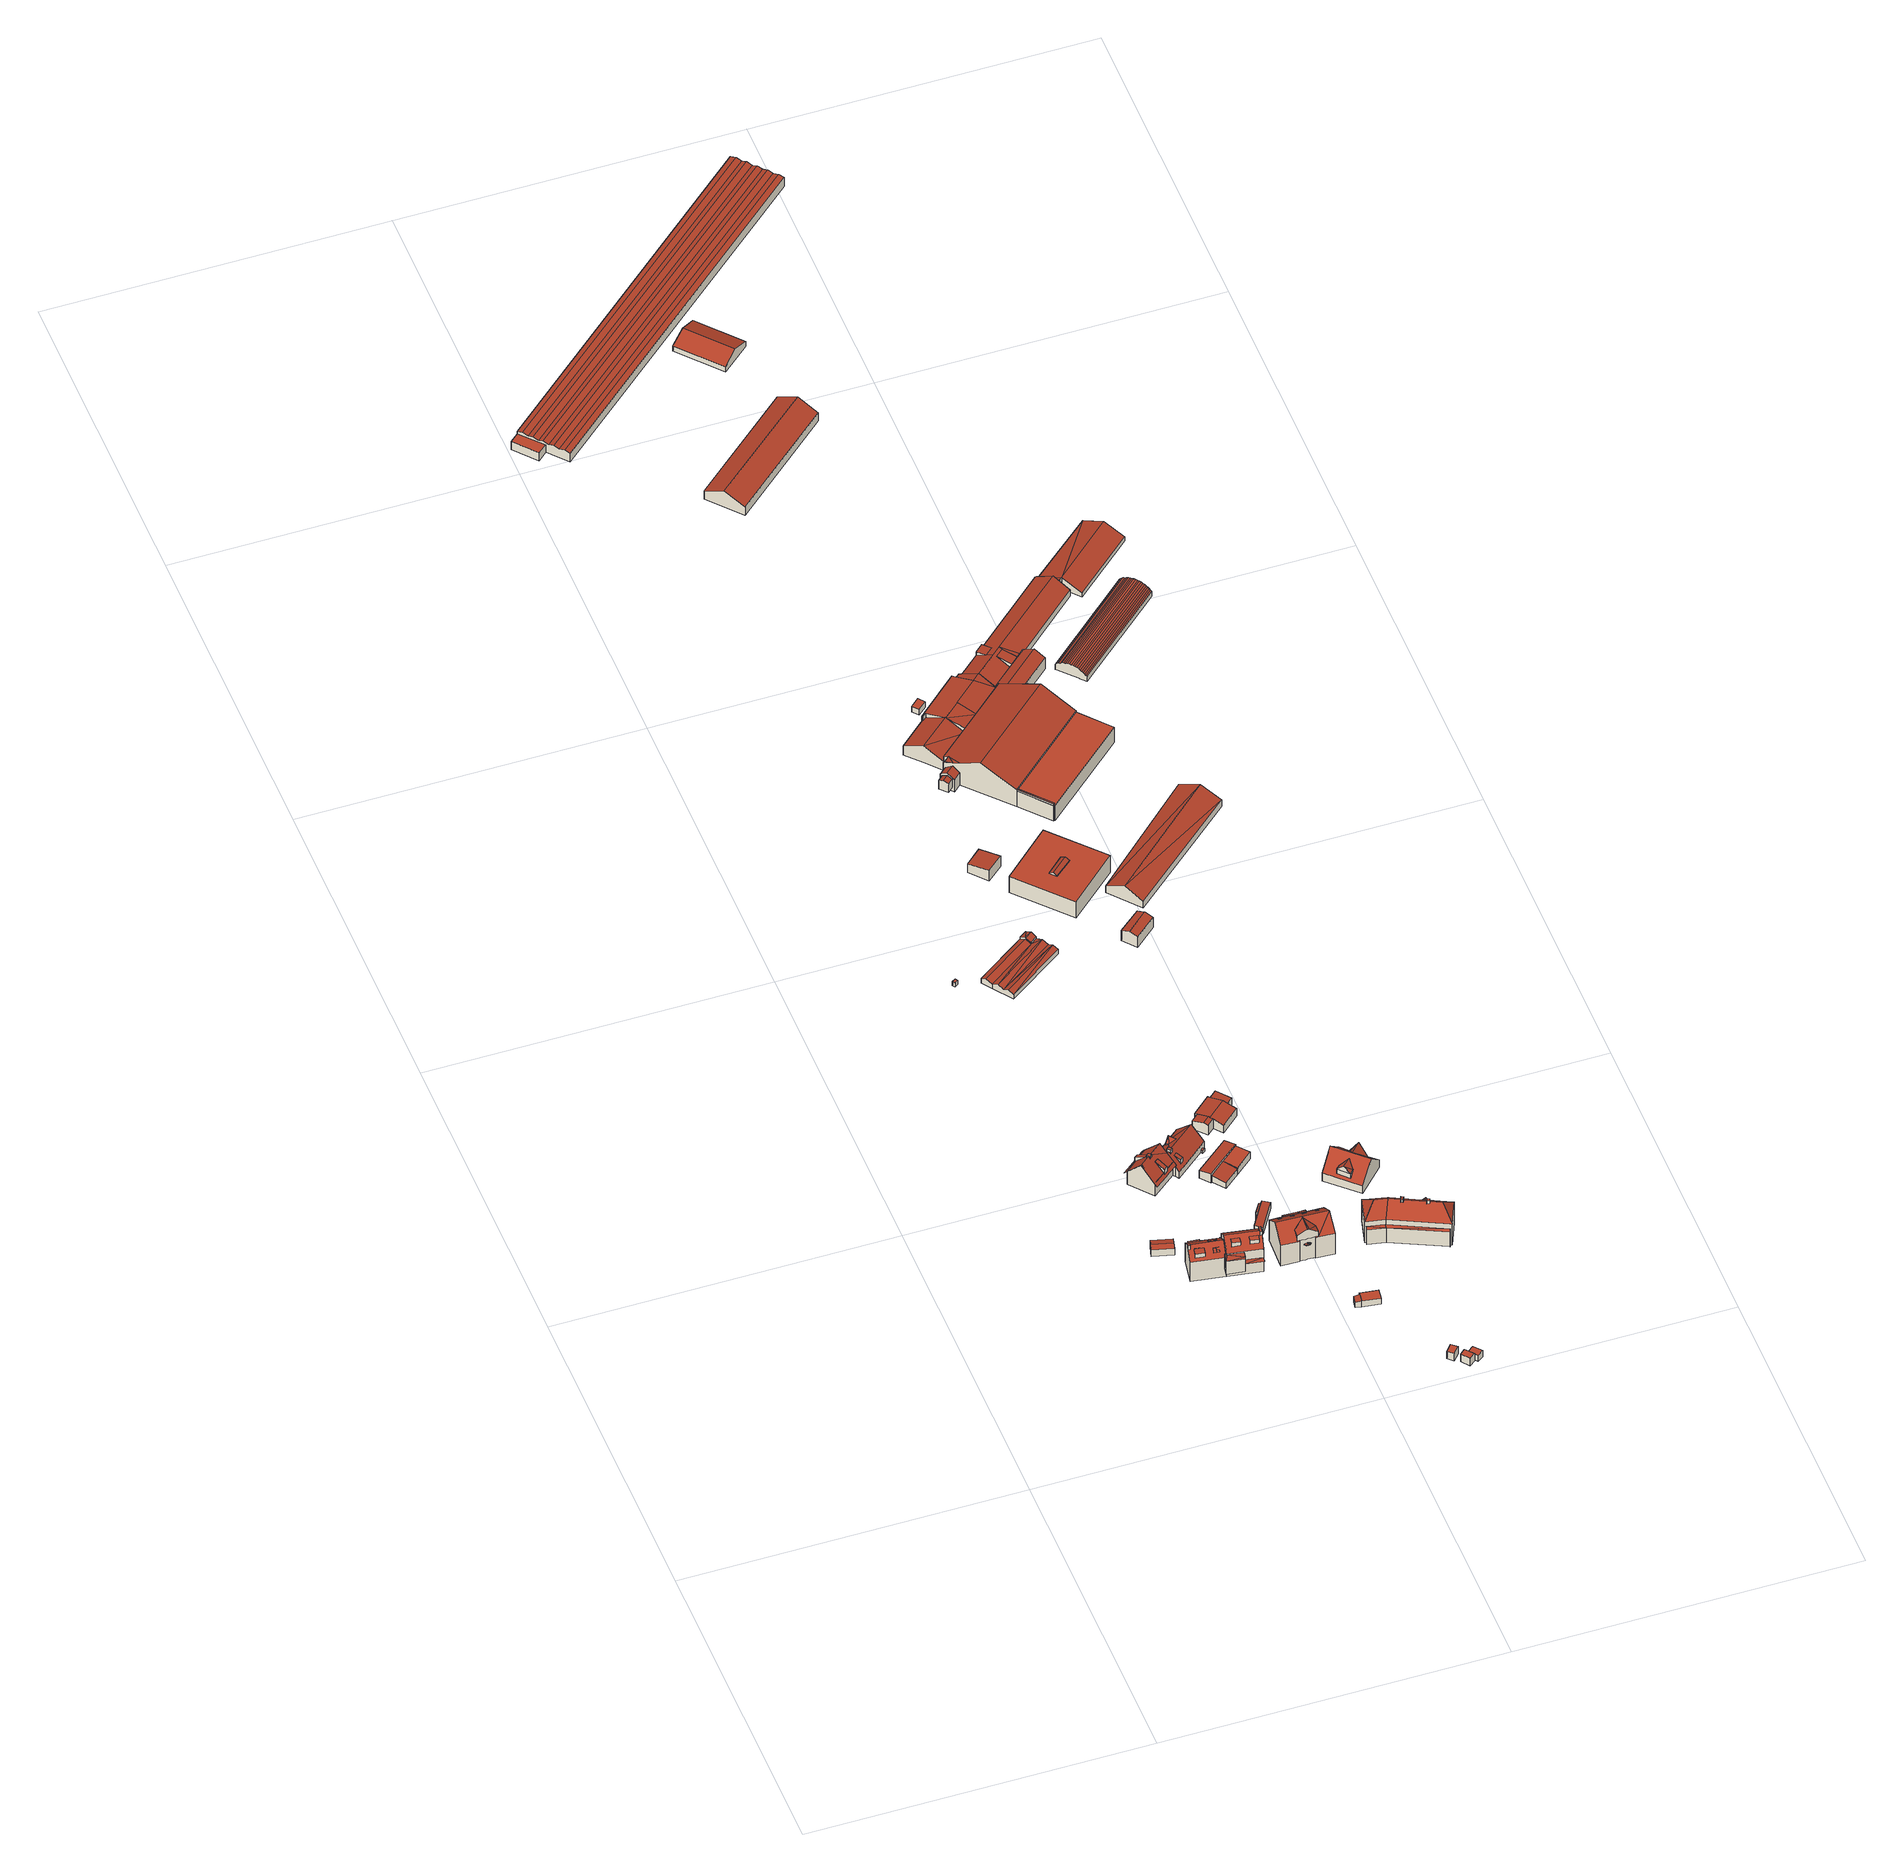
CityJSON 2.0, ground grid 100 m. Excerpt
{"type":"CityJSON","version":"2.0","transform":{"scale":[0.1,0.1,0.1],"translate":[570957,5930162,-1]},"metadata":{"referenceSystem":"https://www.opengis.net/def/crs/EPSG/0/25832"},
"CityObjects":{
"building1":{"type":"Building","attributes":{"Grundfläche 2D":"22.655405","Grundhöhe NN":"1.906"},"geometry":[{"type":"Solid","lod":"3","boundaries":[[[[0,1,2,3]],[[4,0,3,5]],[[5,3,2,6,7]],[[4,5,7,8]],[[1,0,4,8,9]],[[2,1,9,6]],[[7,6,9,8]]]],"semantics":{"surfaces":[{"type":"RoofSurface"},{"type":"WallSurface"},{"type":"GroundSurface"}],"values":[[0,0,1,1,1,1,2]]}}]},
"building2":{"type":"Building","attributes":{"Grundfläche 2D":"97.542401","Grundhöhe NN":"1.906"},"children":["building2-1","building2-2","building2-3","building2-4","building2-5","building2-6","building2-7","building2-8"],"geometry":[{"type":"Solid","lod":"3","boundaries":[[[[10,11,12,13,14,15,16]],[[17,16,15,14,18,19,20]],[[21,19,18,22,23]],[[24,25,26,27,28,29,30,31,32]],[[18,14,13,33,34]],[[22,18,34,35]],[[35,26,22]],[[22,26,25,23]],[[36,37,38,17,20,19,21,23,25,24,32]],[[12,11,10,16,17,38,39]],[[13,12,39,33]],[[29,40,41,30]],[[32,31,30,41,36]],[[26,35,42,43,27]],[[29,28,27,43,42,40]],[[34,33,39,38,37,36,41,40,42,35]]]],"semantics":{"surfaces":[{"type":"RoofSurface"},{"type":"WallSurface"},{"type":"GroundSurface"}],"values":[[0,0,0,0,1,1,1,1,1,1,1,1,1,1,1,2]]}}]},
"building2-1":{"type":"BuildingInstallation","parents":["building2"],"geometry":[{"type":"MultiSurface","lod":"3","boundaries":[[[44,45,46,47]],[[47,46,48,49]],[[44,47,49,50]],[[50,51,45,44]],[[51,48,46,45]]],"semantics":{"surfaces":[{"type":"RoofSurface"},{"type":"WallSurface"}],"values":[0,1,1,1,1]}}]},
"building2-2":{"type":"BuildingInstallation","parents":["building2"],"geometry":[{"type":"MultiSurface","lod":"3","boundaries":[[[52,53,54,55]],[[10,11,55,54]],[[52,55,11,56]],[[56,57,53,52]],[[54,53,57,10]]],"semantics":{"surfaces":[{"type":"RoofSurface"},{"type":"WallSurface"}],"values":[0,1,1,1,1]}}]},
"building2-3":{"type":"BuildingInstallation","parents":["building2"],"geometry":[{"type":"MultiSurface","lod":"3","boundaries":[[[58,59,60,61]],[[61,60,62,63]],[[58,61,63,64]],[[59,58,64,65]],[[60,59,65,62]]],"semantics":{"surfaces":[{"type":"RoofSurface"},{"type":"WallSurface"}],"values":[0,1,1,1,1]}}]},
"building2-4":{"type":"BuildingInstallation","parents":["building2"],"geometry":[{"type":"MultiSurface","lod":"3","boundaries":[[[66,67,68,69]],[[69,68,70,71]],[[66,69,71,72]],[[67,66,72,73]],[[68,67,73,70]]],"semantics":{"surfaces":[{"type":"RoofSurface"},{"type":"WallSurface"}],"values":[0,1,1,1,1]}}]},
"building2-5":{"type":"BuildingInstallation","parents":["building2"],"geometry":[{"type":"MultiSurface","lod":"3","boundaries":[[[74,75,76,77]],[[78,79,77,76]],[[79,80,74,77]],[[81,75,74,80]],[[75,81,78,76]]],"semantics":{"surfaces":[{"type":"RoofSurface"},{"type":"WallSurface"}],"values":[0,1,1,1,1]}}]},
"building2-6":{"type":"BuildingInstallation","parents":["building2"],"geometry":[{"type":"MultiSurface","lod":"3","boundaries":[[[82,83,84,85]],[[86,87,82,85]],[[87,83,82]],[[88,84,83]],[[88,86,85,84]]],"semantics":{"surfaces":[{"type":"RoofSurface"},{"type":"WallSurface"}],"values":[0,1,1,1,1]}}]},
"building2-7":{"type":"BuildingInstallation","parents":["building2"],"geometry":[{"type":"MultiSurface","lod":"3","boundaries":[[[89,90,91,92]],[[93,94,91,90]],[[94,95,92,91]],[[95,96,89,92]],[[96,93,90,89]],[[93,96,95,94]]],"semantics":{"surfaces":[{"type":"RoofSurface"},{"type":"WallSurface"},{"type":"OuterCeilingSurface"}],"values":[0,1,1,1,1,2]}}]},
"building2-8":{"type":"BuildingInstallation","parents":["building2"],"geometry":[{"type":"MultiSurface","lod":"3","boundaries":[[[97,98,99,100]],[[101,102,98,97]],[[100,27,43,103,97]],[[101,97,103,104]],[[102,101,104,105]],[[27,100,99,98,102,105,106,43]],[[106,105,104,103,43]]],"semantics":{"surfaces":[{"type":"RoofSurface"},{"type":"WallSurface"},{"type":"OuterCeilingSurface"}],"values":[0,0,1,1,1,1,2]}}]},
"building3":{"type":"Building","attributes":{"Grundfläche 2D":"96.961069","Grundhöhe NN":"2.712"},"children":["building3-1","building3-2","building3-3"],"geometry":[{"type":"Solid","lod":"3","boundaries":[[[[107,108,109,110,111,112,113,114,115,116,117,118,119,120]],[[121,122,123,118,117,116,115,114,113,112,124,125,126,127,128]],[[129,130,131]],[[132,131,133]],[[134,131,132]],[[129,131,134]],[[132,133,135]],[[129,134,136]],[[137,138,139]],[[140,138,137]],[[141,142,143,110,109,108,107,131,130,139,138,144,145,146,147]],[[126,125,124,112,111,110,143,148]],[[121,128,127,126,148,149]],[[122,121,149,150]],[[151,141,147,152,133,131,107,120,119,118,123,122,150]],[[135,133,152,153]],[[134,132,135,153,154]],[[136,134,154,155]],[[145,156,137,139,130,129,136,155,146]],[[140,137,156,157]],[[138,140,157,144]],[[141,151,150,149,148,143,142]],[[154,153,152,147,146,155]],[[157,156,145,144]]]],"semantics":{"surfaces":[{"type":"RoofSurface"},{"type":"WallSurface"},{"type":"GroundSurface"}],"values":[[0,0,0,0,0,0,0,0,0,0,1,1,1,1,1,1,1,1,1,1,1,2,2,2]]}}]},
"building3-1":{"type":"BuildingInstallation","parents":["building3"],"geometry":[{"type":"MultiSurface","lod":"3","boundaries":[[[158,159,160,161,162]],[[161,160,163]],[[159,158,164]],[[160,159,164,163]]],"semantics":{"surfaces":[{"type":"RoofSurface"},{"type":"WallSurface"}],"values":[0,1,1,1]}}]},
"building3-2":{"type":"BuildingInstallation","parents":["building3"],"geometry":[{"type":"MultiSurface","lod":"3","boundaries":[[[165,166,167,168,169,170]],[[124,171,165,170]],[[172,173,168,167,166,165,171,113,174]],[[173,111,169,168]],[[169,111,112,124,170]]],"semantics":{"surfaces":[{"type":"RoofSurface"},{"type":"WallSurface"}],"values":[0,1,1,1,1]}}]},
"building3-3":{"type":"BuildingInstallation","parents":["building3"],"geometry":[{"type":"MultiSurface","lod":"3","boundaries":[[[175,176,177,178,179]],[[178,177,180]],[[176,175,181]],[[180,177,176,181,182]]],"semantics":{"surfaces":[{"type":"RoofSurface"},{"type":"WallSurface"}],"values":[0,1,1,1]}}]},
"building4":{"type":"Building","attributes":{"Grundfläche 2D":"1.023555","Grundhöhe NN":"0.670"},"geometry":[{"type":"Solid","lod":"3","boundaries":[[[[183,184,185,186]],[[187,188,186,185]],[[188,189,183,186]],[[189,190,184,183]],[[190,187,185,184]],[[190,189,188,187]]]],"semantics":{"surfaces":[{"type":"RoofSurface"},{"type":"WallSurface"},{"type":"GroundSurface"}],"values":[[0,1,1,1,1,2]]}}]},
"building5":{"type":"Building","attributes":{"Grundfläche 2D":"189.215085","Grundhöhe NN":"1.692"},"children":["building5-1","building5-2","building5-3","building5-4","building5-5","building5-6"],"geometry":[{"type":"Solid","lod":"3","boundaries":[[[[191,192,193,194,195,196,197,198,199,200,201]],[[202,203,195]],[[203,196,195]],[[204,205,206,207,196,203]],[[198,197,196,207,206]],[[208,209,210,209,211,212,211,213,214,215,216,217,218,219,220,221,222]],[[223,216,215]],[[224,211,225,211,209,208,222,226,227,228,229,230,231]],[[211,224,213]],[[232,233,234,235]],[[191,201,236,237]],[[233,238,239,194,193,192,191,237,240,234]],[[202,195,194,239,241]],[[203,202,241,242]],[[243,244,203,242,245]],[[245,246,247,248,244,243]],[[249,204,248,247,246]],[[205,204,249,250]],[[251,252,253,254,255,256,257,215,258,259]],[[260,261,262,208,263,253,252,264]],[[265,266,267,268,269,261,260,270]],[[265,270,236,201,230]],[[230,201,200,231]],[[206,205,215,214,213,224,231,200,199,198]],[[215,205,250,258]],[[235,234,240,271]],[[232,235,271,272]],[[233,232,272,238]],[[237,236,270,260,264,252,251,259,258,250,249,246,245,242,241,239,238,272,271,240]],[[248,204,203]],[[248,203,244]],[[222,208,262,261,269,268,267,266,265,230,229,228,227,226]],[[253,263,208,222,221,220,219,218,217,216,223,215,257,256,255,254]]]],"semantics":{"surfaces":[{"type":"RoofSurface"},{"type":"WallSurface"},{"type":"GroundSurface"}],"values":[[0,0,0,0,0,0,0,0,0,0,1,1,1,1,1,1,1,1,1,1,1,1,1,1,1,1,1,1,2,0,0,0,0]]}}]},
"building5-1":{"type":"BuildingInstallation","parents":["building5"],"geometry":[{"type":"MultiSurface","lod":"3","boundaries":[[[273,274,275,276,277,278,279,280]],[[276,281,277]],[[282,283,284,277,281,285]],[[286,284,283]],[[287,288,289,275,274,273,280]],[[282,290,286,283]],[[243,244,248,247,287,280,279,278,277,284,286,290]]],"semantics":{"surfaces":[{"type":"RoofSurface"},{"type":"WallSurface"}],"values":[0,0,0,0,1,1,1]}}]},
"building5-2":{"type":"BuildingInstallation","parents":["building5"],"geometry":[{"type":"MultiSurface","lod":"3","boundaries":[[[291,292,293,294]],[[294,293,295,296]],[[291,294,296]],[[293,292,295]]],"semantics":{"surfaces":[{"type":"RoofSurface"},{"type":"WallSurface"}],"values":[0,1,1,1]}}]},
"building5-3":{"type":"BuildingInstallation","parents":["building5"],"geometry":[{"type":"MultiSurface","lod":"3","boundaries":[[[297,298,299,300,301,302,303,304,305]],[[207,306,302,301,307]],[[197,308,303,302,306]],[[309,310,298,297,305,304,303,308,311,312]],[[299,298,310,313]],[[300,299,313,196]],[[196,307,301,300]]],"semantics":{"surfaces":[{"type":"RoofSurface"},{"type":"WallSurface"}],"values":[0,1,1,1,1,1,1]}}]},
"building5-4":{"type":"BuildingInstallation","parents":["building5"],"geometry":[{"type":"MultiSurface","lod":"3","boundaries":[[[314,315,316,317,318,319]],[[320,318,317]],[[321,315,314]],[[317,316,315,321,256,320]]],"semantics":{"surfaces":[{"type":"RoofSurface"},{"type":"WallSurface"}],"values":[0,1,1,1]}}]},
"building5-5":{"type":"BuildingInstallation","parents":["building5"],"geometry":[{"type":"MultiSurface","lod":"3","boundaries":[[[322,323,324,325,326,327,328,329,330]],[[331,326,325,324,323,332,212,333]],[[331,210,327,326]],[[328,327,210,209]],[[334,329,328,209]],[[334,225,330,329]],[[225,211,322,330]],[[332,323,322,211]]],"semantics":{"surfaces":[{"type":"RoofSurface"},{"type":"WallSurface"}],"values":[0,1,1,1,1,1,1,1]}}]},
"building5-6":{"type":"BuildingInstallation","parents":["building5"],"geometry":[{"type":"MultiSurface","lod":"3","boundaries":[[[335,336,337,338,339,340,341]],[[342,336,335,341,343,344]],[[337,336,342,345]],[[346,347,340,339,338,337,345,348,349]],[[343,341,340,347,350]]],"semantics":{"surfaces":[{"type":"RoofSurface"},{"type":"WallSurface"}],"values":[0,1,1,1,1]}}]},
"building6":{"type":"Building","attributes":{"Grundfläche 2D":"23.795859","Grundhöhe NN":"1.458"},"geometry":[{"type":"Solid","lod":"3","boundaries":[[[[351,352,353,354,355,356]],[[357,358,353,352]],[[358,359,354,353]],[[359,360,355,354]],[[361,357,352,351]],[[360,362,361,351,356,355]],[[361,362,360,359,358,357]]]],"semantics":{"surfaces":[{"type":"RoofSurface"},{"type":"WallSurface"},{"type":"GroundSurface"}],"values":[[0,1,1,1,1,1,2]]}}]},
"building7":{"type":"Building","attributes":{"Grundfläche 2D":"2.025358","Grundhöhe NN":"1.078"},"geometry":[{"type":"Solid","lod":"3","boundaries":[[[[356,363,364,351]],[[365,366,356,351]],[[366,367,363,356]],[[367,368,364,363]],[[368,365,351,364]],[[368,367,366,365]]]],"semantics":{"surfaces":[{"type":"RoofSurface"},{"type":"WallSurface"},{"type":"GroundSurface"}],"values":[[0,1,1,1,1,2]]}}]},
"building8":{"type":"Building","attributes":{"Grundfläche 2D":"3.804406","Grundhöhe NN":"3.938"},"geometry":[{"type":"Solid","lod":"3","boundaries":[[[[369,370,371,372]],[[373,374,372,371]],[[374,375,369,372]],[[375,376,370,369]],[[376,373,371,370]],[[376,375,374,373]]]],"semantics":{"surfaces":[{"type":"RoofSurface"},{"type":"WallSurface"},{"type":"GroundSurface"}],"values":[[0,1,1,1,1,2]]}}]},
"building9":{"type":"Building","attributes":{"Grundfläche 2D":"150.428925","Grundhöhe NN":"1.823"},"children":["building9-1","building9-2","building9-3","building9-4","building9-5"],"geometry":[{"type":"Solid","lod":"3","boundaries":[[[[377,378,379,380]],[[381,378,377,382,383]],[[381,384,378]],[[385,386,387,388,389,384,381,390]],[[391,392,393,394,395,396,397]],[[398,399,400,401,402,386,385,395,394,403,404]],[[385,390,395]],[[395,390,381]],[[377,405,406,407,408,396,395,381,383,382]],[[409,396,408]],[[380,405,377]],[[387,386,402]],[[402,401,388,387]],[[379,378,384,389,388,401,400,410,411,412,413,406,405,380]],[[393,392,391,397,414,415]],[[403,394,393,415,416]],[[398,404,403,416,417]],[[418,400,399,398,417,419]],[[410,400,418,420,421,422,406,413,412,411]],[[407,406,422,423]],[[409,408,407,423,424]],[[414,397,396,409,424]],[[420,418,419,417,416,415,414,424,423,422,421]]]],"semantics":{"surfaces":[{"type":"RoofSurface"},{"type":"WallSurface"},{"type":"GroundSurface"}],"values":[[0,0,0,0,0,0,0,0,0,0,1,1,1,1,1,1,1,1,1,1,1,1,2]]}}]},
"building9-1":{"type":"BuildingInstallation","parents":["building9"],"geometry":[{"type":"MultiSurface","lod":"3","boundaries":[[[425,426,427,428]],[[428,427,429,430]],[[425,428,430,431]],[[426,425,431,432]],[[427,426,432,429]]],"semantics":{"surfaces":[{"type":"RoofSurface"},{"type":"WallSurface"}],"values":[0,1,1,1,1]}}]},
"building9-2":{"type":"BuildingInstallation","parents":["building9"],"geometry":[{"type":"MultiSurface","lod":"3","boundaries":[[[433,434,435,436]],[[437,435,434,438]],[[439,438,434,433]],[[436,435,437,440]],[[440,439,433,436]]],"semantics":{"surfaces":[{"type":"RoofSurface"},{"type":"WallSurface"}],"values":[0,1,1,1,1]}}]},
"building9-3":{"type":"BuildingInstallation","parents":["building9"],"geometry":[{"type":"MultiSurface","lod":"3","boundaries":[[[441,442,443,444]],[[442,441,445,446]],[[444,443,447,448]],[[441,444,448,445]],[[443,442,446,447]]],"semantics":{"surfaces":[{"type":"RoofSurface"},{"type":"WallSurface"}],"values":[0,1,1,1,1]}}]},
"building9-4":{"type":"BuildingInstallation","parents":["building9"],"geometry":[{"type":"MultiSurface","lod":"3","boundaries":[[[449,450,451,452,453]],[[454,455,451,450]],[[453,452,451,455,456]],[[456,457,449,453]],[[450,449,457,454]]],"semantics":{"surfaces":[{"type":"RoofSurface"},{"type":"WallSurface"}],"values":[0,1,1,1,1]}}]},
"building9-5":{"type":"BuildingInstallation","parents":["building9"],"geometry":[{"type":"MultiSurface","lod":"3","boundaries":[[[458,459,460]],[[461,459,458]],[[462,459,461]],[[463,459,462]],[[464,459,463]],[[465,459,464]],[[466,460,459,465,467,468]],[[458,460,466,469]],[[461,458,469,470]],[[462,461,470,471]],[[463,462,471,472]],[[464,463,472,473]],[[465,464,473,467]],[[469,466,468,467,473,472,471,470]]],"semantics":{"surfaces":[{"type":"RoofSurface"},{"type":"WallSurface"},{"type":"OuterCeilingSurface"}],"values":[0,0,0,0,0,0,1,1,1,1,1,1,1,2]}}]},
"building10":{"type":"Building","attributes":{"Grundfläche 2D":"104.145000","Grundhöhe NN":"1.359"},"geometry":[{"type":"Solid","lod":"3","boundaries":[[[[474,475,476,477,478,479,480]],[[481,482,483,484,485]],[[486,487,488,482,481]],[[485,489,476,475,474,480,490,491,486,481]],[[477,476,489,492]],[[478,477,492,493]],[[480,479,478,493,490]],[[488,483,482]],[[483,488,494,495,484]],[[485,484,495,489]],[[487,486,491,496]],[[488,487,496,494]],[[489,495,494,496,491,490,493,492]]]],"semantics":{"surfaces":[{"type":"RoofSurface"},{"type":"WallSurface"},{"type":"GroundSurface"}],"values":[[0,0,0,1,1,1,1,1,1,1,1,1,2]]}}]},
"building11":{"type":"Building","attributes":{"Grundfläche 2D":"16.332313","Grundhöhe NN":"3.992"},"geometry":[{"type":"Solid","lod":"3","boundaries":[[[[497,371,498,499,500]],[[501,498,371,497,502,503]],[[499,498,501,504]],[[500,499,504,505]],[[497,500,505,502]],[[501,503,502,505,504]]]],"semantics":{"surfaces":[{"type":"RoofSurface"},{"type":"WallSurface"},{"type":"GroundSurface"}],"values":[[0,1,1,1,1,2]]}}]},
"building12":{"type":"Building","attributes":{"Grundfläche 2D":"214.714111","Grundhöhe NN":"0.376"},"geometry":[{"type":"Solid","lod":"3","boundaries":[[[[506,507,508,509,510]],[[511,506,510,512]],[[513,514,515]],[[516,515,517]],[[513,515,516]],[[518,519,516,517,520]],[[521,522,508]],[[523,508,507]],[[521,508,523]],[[521,523,524]],[[525,524,526]],[[527,524,525]],[[521,524,527]],[[525,526,528]],[[525,528,529]],[[511,512,530,531]],[[507,506,511,531,532]],[[508,520,517,515,514,512,510,509]],[[533,519,518,520,508,522,534]],[[513,516,519,533,535]],[[513,535,530,512,514]],[[528,526,524,523,507,532,536]],[[529,528,536,537]],[[522,521,527,525,529,537,534]],[[530,535,533,534,537,536,532,531]]]],"semantics":{"surfaces":[{"type":"RoofSurface"},{"type":"WallSurface"},{"type":"GroundSurface"}],"values":[[0,0,0,0,0,0,0,0,0,0,0,0,0,0,0,1,1,1,1,1,1,1,1,1,2]]}}]},
"building13":{"type":"Building","attributes":{"Grundfläche 2D":"28.103321","Grundhöhe NN":"1.323"},"geometry":[{"type":"Solid","lod":"3","boundaries":[[[[538,539,540,541,542]],[[543,544,545]],[[546,544,543]],[[547,539,538]],[[548,539,547]],[[540,539,549,550]],[[544,551,552,542,541,540,550,553,545]],[[538,542,552,554]],[[543,545,553,555]],[[546,543,555,556]],[[544,546,556,551]],[[538,554,557,547]],[[548,547,557,558]],[[539,548,558,549]],[[556,555,553,550,549,558,557,554,552,551]]]],"semantics":{"surfaces":[{"type":"RoofSurface"},{"type":"WallSurface"},{"type":"GroundSurface"}],"values":[[0,0,0,0,0,1,1,1,1,1,1,1,1,1,2]]}}]},
"building14":{"type":"Building","attributes":{"Grundfläche 2D":"5.831446","Grundhöhe NN":"3.008"},"geometry":[{"type":"Solid","lod":"3","boundaries":[[[[559,560,561,562]],[[563,564,562,561]],[[564,565,559,562]],[[565,566,560,559]],[[566,563,561,560]],[[566,565,564,563]]]],"semantics":{"surfaces":[{"type":"RoofSurface"},{"type":"WallSurface"},{"type":"GroundSurface"}],"values":[[0,1,1,1,1,2]]}}]},
"building15":{"type":"Building","attributes":{"Grundfläche 2D":"6.331807","Grundhöhe NN":"3.027"},"geometry":[{"type":"Solid","lod":"3","boundaries":[[[[567,568,569,570]],[[568,567,571,572]],[[569,568,572,573]],[[570,569,573,574]],[[567,570,574,571]],[[572,571,574,573]]]],"semantics":{"surfaces":[{"type":"RoofSurface"},{"type":"WallSurface"},{"type":"GroundSurface"}],"values":[[0,1,1,1,1,2]]}}]},
"building16":{"type":"Building","attributes":{"Grundfläche 2D":"90.735745","Grundhöhe NN":"1.073"},"geometry":[{"type":"Solid","lod":"3","boundaries":[[[[575,576,577,578,579,580,581]],[[578,582,583,584,585,579]],[[578,586,587,588,582]],[[589,587,586,576,590]],[[591,592,593,594]],[[575,581,595,596]],[[576,575,596,597,590]],[[582,598,599,583]],[[584,583,599,600]],[[591,601,595,581,580,579,585,584,600,602,592]],[[576,586,578,582,578,577]],[[589,590,597,603]],[[588,587,589,603,604]],[[588,604,598,582]],[[593,592,602,605]],[[594,593,605,606]],[[591,594,606,601]],[[606,605,602,600,599,598,604,603,597,596,595,601]]]],"semantics":{"surfaces":[{"type":"RoofSurface"},{"type":"WallSurface"},{"type":"GroundSurface"}],"values":[[0,0,0,0,0,1,1,1,1,1,1,1,1,1,1,1,1,2]]}}]},
"building17":{"type":"Building","attributes":{"Grundfläche 2D":"6.274062","Grundhöhe NN":"3.383"},"geometry":[{"type":"Solid","lod":"3","boundaries":[[[[607,608,609,610]],[[608,607,611,612]],[[609,608,612,613]],[[610,609,613,614]],[[607,610,614,611]],[[612,611,614,613]]]],"semantics":{"surfaces":[{"type":"RoofSurface"},{"type":"WallSurface"},{"type":"GroundSurface"}],"values":[[0,1,1,1,1,2]]}}]},
"building18":{"type":"Building","attributes":{"Grundfläche 2D":"41.085497","Grundhöhe NN":"1.010"},"geometry":[{"type":"Solid","lod":"3","boundaries":[[[[615,616,617,618]],[[619,620,618,617]],[[620,621,615,618]],[[621,622,616,615]],[[622,619,617,616]],[[622,621,620,619]]]],"semantics":{"surfaces":[{"type":"RoofSurface"},{"type":"WallSurface"},{"type":"GroundSurface"}],"values":[[0,1,1,1,1,2]]}}]},
"building19":{"type":"Building","attributes":{"Grundfläche 2D":"6.050496","Grundhöhe NN":"0.961"},"geometry":[{"type":"Solid","lod":"3","boundaries":[[[[623,624,625,626]],[[627,623,626,628]],[[628,626,625,629,630]],[[627,628,630,631]],[[624,623,627,631,632]],[[625,624,632,629]],[[630,629,632,631]]]],"semantics":{"surfaces":[{"type":"RoofSurface"},{"type":"WallSurface"},{"type":"GroundSurface"}],"values":[[0,0,1,1,1,1,2]]}}]},
"building20":{"type":"Building","attributes":{"Grundfläche 2D":"228.059405","Grundhöhe NN":"1.985"},"children":["building20-1","building20-2","building20-3"],"geometry":[{"type":"Solid","lod":"3","boundaries":[[[[633,634,635]],[[636,637,634,633]],[[638,639,637,636,640,641,642,643,644]],[[645,646,647,648,649,637,639,638,644,643,642,650]],[[649,651,652,635,634,637]],[[650,642,641]],[[653,654,655]],[[656,657,653,658]],[[659,653,657]],[[660,653,659]],[[654,653,660]],[[661,662,663]],[[662,664,663]],[[665,662,661]],[[666,664,662]],[[667,665,661]],[[667,668,669,670,671,672,665]],[[670,669,673,674]],[[675,674,673]],[[676,675,673,677]],[[674,675,676,678]],[[672,671,670,674,678,679,665]],[[680,666,662,665,679,681]],[[663,664,666,680,682]],[[683,653,655,684]],[[658,653,683,685]],[[656,658,685,686]],[[657,656,686,687]],[[655,654,688,684]],[[654,660,689,688]],[[633,635,690,691]],[[659,636,633,691,689,660]],[[692,641,640,636,659,657,687]],[[650,641,692,693]],[[635,652,694,690]],[[694,652,651,649,661,663,682]],[[645,650,693,677]],[[668,667,661,649,648,647,646,645,677,673,669]],[[688,689,691,690,694,682,680,681,679,678,676,677,693,692,687,686,685,683,684]]]],"semantics":{"surfaces":[{"type":"RoofSurface"},{"type":"WallSurface"},{"type":"GroundSurface"}],"values":[[0,0,0,0,0,0,0,0,0,0,0,0,0,0,0,0,0,0,0,1,1,1,1,1,1,1,1,1,1,1,1,1,1,1,1,1,1,1,2]]}}]},
"building20-1":{"type":"BuildingInstallation","parents":["building20"],"geometry":[{"type":"MultiSurface","lod":"3","boundaries":[[[695,696,697,698,699]],[[696,695,700,644]],[[644,701,697,696]],[[698,697,701,702]],[[643,703,699,698,702]],[[695,699,703,700]]],"semantics":{"surfaces":[{"type":"RoofSurface"},{"type":"WallSurface"}],"values":[0,1,1,1,1,1]}}]},
"building20-2":{"type":"BuildingInstallation","parents":["building20"],"geometry":[{"type":"MultiSurface","lod":"3","boundaries":[[[704,705,706,707]],[[705,704,708,639,709]],[[706,705,709,710]],[[707,706,710,638,711]],[[704,707,711,708]]],"semantics":{"surfaces":[{"type":"RoofSurface"},{"type":"WallSurface"}],"values":[0,1,1,1,1]}}]},
"building20-3":{"type":"BuildingInstallation","parents":["building20"],"geometry":[{"type":"MultiSurface","lod":"3","boundaries":[[[712,713,714,715]],[[716,717,712,715,718]],[[715,714,719,720,718]],[[716,718,720,721]],[[722,713,712,717,716,721,723]],[[714,713,722,719]],[[721,720,719,722,723]]],"semantics":{"surfaces":[{"type":"RoofSurface"},{"type":"WallSurface"},{"type":"OuterCeilingSurface"}],"values":[0,0,1,1,1,1,2]}}]},
"building21":{"type":"Building","attributes":{"Grundfläche 2D":"125.237956","Grundhöhe NN":"0.954"},"geometry":[{"type":"Solid","lod":"3","boundaries":[[[[724,725,726,727]],[[726,728,729,727]],[[726,730,731,728]],[[732,733,734]],[[733,732,735,736]],[[732,737,738,735]],[[739,740,738]],[[740,735,738]],[[740,741,736,735]],[[742,733,736,743],[727,729,728,731,744,745,746]],[[730,726,725]],[[746,724,727]],[[725,724,746,745]],[[730,725,745,744]],[[744,731,730]],[[732,734,747,748]],[[737,732,748,749]],[[739,738,737,749,750]],[[740,739,750,751]],[[741,740,751,752]],[[743,736,741,752,753]],[[742,743,753,754]],[[747,734,733,742,754]],[[749,748,747,754,753,752,751,750]]]],"semantics":{"surfaces":[{"type":"RoofSurface"},{"type":"WallSurface"},{"type":"GroundSurface"}],"values":[[0,0,0,0,0,0,0,0,0,0,1,1,1,1,1,1,1,1,1,1,1,1,1,2]]}}]},
"building22":{"type":"Building","attributes":{"Grundfläche 2D":"387.421047","Grundhöhe NN":"0.635"},"geometry":[{"type":"Solid","lod":"3","boundaries":[[[[755,756,757,758]],[[759,756,755,760]],[[761,762,763,764],[765,766,767,768]],[[758,757,766,765]],[[758,765,768,760,755]],[[759,760,768,767]],[[759,767,766,757,756]],[[769,770,764,763]],[[770,771,761,764]],[[771,772,762,761]],[[772,769,763,762]],[[772,771,770,769]]]],"semantics":{"surfaces":[{"type":"RoofSurface"},{"type":"WallSurface"},{"type":"GroundSurface"}],"values":[[0,0,0,1,1,1,1,1,1,1,1,2]]}}]},
"building23":{"type":"Building","attributes":{"Grundfläche 2D":"40.627923","Grundhöhe NN":"0.371"},"geometry":[{"type":"Solid","lod":"3","boundaries":[[[[773,774,775,776]],[[777,774,773,778]],[[776,775,779,780]],[[778,773,776,780,781]],[[777,778,781,782]],[[779,775,774,777,782]],[[780,779,782,781]]]],"semantics":{"surfaces":[{"type":"RoofSurface"},{"type":"WallSurface"},{"type":"GroundSurface"}],"values":[[0,0,1,1,1,1,2]]}}]},
"building24":{"type":"Building","attributes":{"Grundfläche 2D":"7.912458","Grundhöhe NN":"0.676"},"geometry":[{"type":"Solid","lod":"3","boundaries":[[[[783,784,785,786]],[[787,788,786,785]],[[788,789,783,786]],[[789,790,784,783]],[[790,787,785,784]],[[790,789,788,787]]]],"semantics":{"surfaces":[{"type":"RoofSurface"},{"type":"WallSurface"},{"type":"GroundSurface"}],"values":[[0,1,1,1,1,2]]}}]},
"building25":{"type":"Building","attributes":{"Grundfläche 2D":"2131.896875","Grundhöhe NN":"-0.192"},"children":["building25-1"],"geometry":[{"type":"Solid","lod":"3","boundaries":[[[[791,792,793,794]],[[795,796,797,798,799]],[[800,801,798,802,803]],[[804,792,791,805,801,800,806]],[[807,808,809]],[[791,809,808,805]],[[808,810,811,805]],[[801,805,811,812,813,814,795,799,798]],[[815,816,817,818,819,820,821]],[[822,823,824,825]],[[826,827,828,829,830]],[[828,831,832,829]],[[832,833,834,829]],[[835,836,837,838,839,823,830,829]],[[840,841,837]],[[841,838,837]],[[842,838,841]],[[823,822,830]],[[843,844,845,846,847]],[[848,849,844,843,850,851,852]],[[853,854,855]],[[854,853,824,856]],[[857,858,854,856,839,859]],[[860,858,857]],[[861,862,863,864]],[[865,866,863,862,867,868,869]],[[870,871,865]],[[871,866,865]],[[870,872,873,874]],[[874,871,870]],[[875,876,877,878,879]],[[880,881,875,879,882]],[[883,884,885,886]],[[830,822,826]],[[834,835,829]],[[791,794,809]],[[793,792,804]],[[795,814,796]],[[797,796,814,802]],[[797,802,798]],[[887,888,833,832,831,806,800,803]],[[834,833,888,889]],[[835,834,889,890,836]],[[840,837,836,890,891]],[[842,841,840,891,892,860,857]],[[842,857,859,838]],[[853,825,824]],[[839,838,859]],[[850,843,847,893,894]],[[794,793,804,806,831,828,848,852,851,850,894,895,807,809]],[[848,828,827,849]],[[896,893,847,846,845,884,883]],[[824,823,839,856]],[[858,860,892,897]],[[898,899,855,854,858,897]],[[900,885,884,845,844,849,867,862,861,816,901]],[[826,822,825,853,855,869,868,867,849,827]],[[869,855,899,902,865]],[[870,865,902,903]],[[872,870,903,904]],[[873,872,904,905]],[[879,878,906,907,818,864,863,866,871,874,873,905,908,882]],[[816,861,864,818,817]],[[909,880,882,908]],[[877,876,875,881,880,909,910]],[[878,877,910,906]],[[808,807,895,911]],[[810,808,911,912]],[[813,812,811,810,912,913]],[[803,802,814,813,913,914,915,887]],[[886,885,900,916]],[[883,886,916,896]],[[819,818,907,917]],[[820,819,917,918]],[[821,820,918,919]],[[815,821,919,920]],[[816,815,920,901]],[[898,897,892,891,890,889,888,887,915,914,913,912,911,895,894,893,896,916,900,901,920,919,918,917,907,906,910,909,908,905,904,903,902,899]]]],"semantics":{"surfaces":[{"type":"RoofSurface"},{"type":"WallSurface"},{"type":"GroundSurface"}],"values":[[0,0,0,0,0,0,0,0,0,0,0,0,0,0,0,0,0,0,0,0,0,0,0,0,0,0,0,0,0,0,0,0,0,1,1,1,1,1,1,1,1,1,1,1,1,1,1,1,1,1,1,1,1,1,1,1,1,1,1,1,1,1,1,1,1,1,1,1,1,1,1,1,1,1,1,1,1,2]]}}]},
"building25-1":{"type":"BuildingInstallation","parents":["building25"],"geometry":[{"type":"MultiSurface","lod":"3","boundaries":[[[921,922,923,924]],[[817,924,923,820]],[[921,924,817,818,864]],[[819,922,921,864,818]],[[819,820,923,922]]],"semantics":{"surfaces":[{"type":"RoofSurface"},{"type":"WallSurface"}],"values":[0,1,1,1,1]}}]},
"building26":{"type":"Building","attributes":{"Grundfläche 2D":"496.378155","Grundhöhe NN":"0.223"},"geometry":[{"type":"Solid","lod":"3","boundaries":[[[[925,926,927,928]],[[929,926,925,930]],[[928,927,931,932]],[[930,925,928,932,933]],[[929,930,933,934]],[[931,927,926,929,934]],[[932,931,934,933]]]],"semantics":{"surfaces":[{"type":"RoofSurface"},{"type":"WallSurface"},{"type":"GroundSurface"}],"values":[[0,0,1,1,1,1,2]]}}]},
"building27":{"type":"Building","attributes":{"Grundfläche 2D":"524.707638","Grundhöhe NN":"0.318"},"geometry":[{"type":"Solid","lod":"3","boundaries":[[[[935,936,937]],[[935,937,938]],[[939,938,940]],[[935,938,939]],[[937,936,941,942]],[[940,938,937,942,943]],[[939,940,943,944]],[[941,936,935,939,944]],[[943,942,941,944]]]],"semantics":{"surfaces":[{"type":"RoofSurface"},{"type":"WallSurface"},{"type":"GroundSurface"}],"values":[[0,0,0,0,1,1,1,1,2]]}}]},
"building28":{"type":"Building","attributes":{"Grundfläche 2D":"1924.895801","Grundhöhe NN":"0.868"},"geometry":[{"type":"Solid","lod":"3","boundaries":[[[[945,946,947,948]],[[946,949,950,947]],[[949,951,952,950]],[[951,953,954,952]],[[953,955,956,954]],[[955,957,958,956]],[[957,959,960,958]],[[959,961,962,960]],[[961,963,964,962]],[[963,965,966,964]],[[967,968,969,970]],[[945,948,971,972]],[[965,963,961,959,957,955,953,951,949,946,945,972,973]],[[966,965,973,974]],[[948,947,950,952,954,956,958,960,962,964,966,974,971]],[[968,967,975,976]],[[969,968,976,977]],[[970,969,977,978]],[[967,970,978,975]],[[973,972,971,974]],[[976,975,978,977]]]],"semantics":{"surfaces":[{"type":"RoofSurface"},{"type":"WallSurface"},{"type":"GroundSurface"}],"values":[[0,0,0,0,0,0,0,0,0,0,0,1,1,1,1,1,1,1,1,2,2]]}}]},
"building29":{"type":"Building","attributes":{"Grundfläche 2D":"173.463330","Grundhöhe NN":"1.102"},"geometry":[{"type":"Solid","lod":"3","boundaries":[[[[979,980,981,982]],[[983,979,982,984]],[[984,982,981,985,986]],[[983,984,986,987]],[[980,979,983,987,988]],[[981,980,988,985]],[[986,985,988,987]]]],"semantics":{"surfaces":[{"type":"RoofSurface"},{"type":"WallSurface"},{"type":"GroundSurface"}],"values":[[0,0,1,1,1,1,2]]}}]},
"building30":{"type":"Building","attributes":{"Grundfläche 2D":"346.054442","Grundhöhe NN":"0.484"},"geometry":[{"type":"Solid","lod":"3","boundaries":[[[[989,990,991,992]],[[993,990,989,994]],[[995,993,994,996]],[[997,995,996,998]],[[999,997,998,1000]],[[1001,999,1000,1002]],[[1003,1001,1002,1004]],[[1005,1003,1004,1006]],[[1007,1005,1006,1008]],[[1009,1007,1008,1010]],[[1011,1009,1010,1012]],[[1013,1011,1012,1014]],[[1015,1013,1014,1016]],[[1017,1015,1016,1018]],[[1019,1017,1018,1020]],[[1021,1019,1020,1022]],[[1023,1021,1022,1024]],[[1025,1023,1024,1026]],[[1027,1025,1026,1028]],[[1029,1027,1028,1030]],[[992,991,1031,1032]],[[1033,1034,1035,1036,1037,1038,1039,1040,1030,1028,1026,1024,1022,1020,1018,1016,1014,1012,1010,1008,1006,1004,1002,1000,998,996,994,989,992,1032,1041]],[[1029,1030,1040,1042]],[[991,990,993,995,997,999,1001,1003,1005,1007,1009,1011,1013,1015,1017,1019,1021,1023,1025,1027,1029,1042,1043,1044,1045,1046,1047,1031]],[[1046,1045,1044,1043,1042,1040,1039,1038,1037,1036,1035,1034,1033,1041,1032,1031,1047]]]],"semantics":{"surfaces":[{"type":"RoofSurface"},{"type":"WallSurface"},{"type":"GroundSurface"}],"values":[[0,0,0,0,0,0,0,0,0,0,0,0,0,0,0,0,0,0,0,0,1,1,1,1,2]]}}]},
"building31":{"type":"Building","attributes":{"Grundfläche 2D":"311.610928","Grundhöhe NN":"-0.139"},"geometry":[{"type":"Solid","lod":"3","boundaries":[[[[1048,1049,1050]],[[1049,1051,1050]],[[1049,1052,1053,1054]],[[1054,1051,1049]],[[1048,1050,1055,1056]],[[1049,1048,1056,1057]],[[1052,1049,1057,1058]],[[1053,1052,1058,1059]],[[1051,1054,1053,1059,1060]],[[1050,1051,1060,1055]],[[1060,1059,1058,1057,1056,1055]]]],"semantics":{"surfaces":[{"type":"RoofSurface"},{"type":"WallSurface"},{"type":"GroundSurface"}],"values":[[0,0,0,0,1,1,1,1,1,1,2]]}}]}
},
"vertices":[
[653,685,58],[658,703,54],[598,719,54],[593,701,58],[649,668,54],[589,684,54],[598,719,29],[589,684,29],[649,668,29],[658,703,29],
[660,596,128],[659,589,122],[655,563,100],[751,548,100],[756,584,130],[665,598,130],[661,599,130],[667,636,100],[762,617,104],[709,630,100],[707,630,100],[762,622,100],[767,616,104],[768,621,100],[762,622,54],[768,621,54],[767,616,55],[768,616,55],[769,621,54],[775,661,50],[714,669,50],[710,641,53],[709,630,54],[751,548,29],[762,617,29],[767,616,29],[709,630,29],[707,630,29],[667,636,29],[655,563,29],[775,661,29],[714,669,29],[768,616,29],[768,616,50],
[674,587,123],[671,568,120],[698,564,120],[701,583,123],[698,564,106],[701,583,122],[674,587,122],[671,568,106],
[664,588,137],[665,595,137],[660,596,137],[659,589,137],[664,588,122],[665,595,128],
[725,575,120],[723,565,112],[730,564,112],[732,574,120],[730,564,111],[732,574,119],[725,575,119],[723,565,111],
[733,574,120],[731,564,112],[738,563,112],[740,573,120],[738,563,111],[740,573,119],[733,574,119],[731,564,111],
[738,609,113],[736,598,122],[743,597,122],[745,608,113],[743,597,121],[745,608,112],[738,609,112],[736,598,121],
[722,612,113],[720,600,122],[727,599,122],[729,611,113],[729,611,112],[722,612,112],[727,599,121],
[678,645,93],[677,635,93],[707,630,93],[709,641,93],[677,635,91],[707,630,91],[709,641,91],[678,645,91],
[852,602,62],[775,661,53],[769,621,60],[768,616,61],[862,654,52],[777,668,52],[852,602,50],[862,654,50],[777,668,50],[769,621,50],
[750,540,122],[797,532,122],[848,524,122],[849,523,122],[854,552,145],[856,562,153],[851,563,153],[846,564,153],[822,568,153],[795,572,153],[772,576,153],[756,579,153],[751,548,129],[750,543,125],[767,616,122],[762,617,122],[756,584,149],[857,572,145],[862,599,123],[862,601,122],[852,602,122],[768,616,122],[794,518,116],[797,532,119],[750,540,119],[746,541,119],[750,543,119],[742,521,115],[746,544,119],[793,513,115],[794,518,90],[848,524,91],[797,532,91],[846,510,90],[750,540,37],[848,524,37],[849,523,37],[848,524,89],[797,532,89],[797,532,66],[750,540,66],[862,601,37],[767,616,37],[762,617,37],[750,543,37],[750,543,66],[746,544,66],[742,521,66],[793,513,66],[794,518,89],[846,510,89],
[771,568,147],[768,550,147],[792,547,147],[794,564,147],[777,567,147],[792,547,133],[768,550,133],
[853,573,158],[850,558,158],[850,557,158],[849,553,158],[854,552,158],[857,572,158],[853,573,145],[850,557,148],[849,553,145],[850,558,149],
[820,560,147],[818,543,147],[842,539,147],[845,556,147],[827,559,147],[842,539,133],[818,543,133],[839,539,133],
[441,1812,32],[451,1819,32],[446,1826,32],[436,1819,32],[446,1826,17],[436,1819,17],[441,1812,17],[451,1819,17],
[758,933,52],[773,946,52],[843,1004,52],[858,1016,52],[832,1047,96],[749,979,96],[742,973,96],[735,967,96],[748,951,74],[753,945,65],[751,943,65],[804,1082,54],[766,1050,54],[754,1040,53],[708,1000,54],[721,985,74],[742,980,90],[649,926,123],[676,948,123],[675,948,123],[683,954,123],[679,958,117],[721,985,123],[708,1000,102],[691,1021,73],[684,1022,68],[658,1000,68],[649,993,68],[615,965,68],[614,964,68],[618,959,75],[647,924,123],[688,1025,68],[735,967,99],[686,950,118],[673,891,77],[678,885,68],[714,913,68],[724,922,68],[751,943,68],[753,945,68],[855,1005,37],[851,1011,37],[843,1004,37],[848,999,37],[751,943,27],[758,933,27],[851,1011,27],[858,1016,27],[843,1004,27],[804,1082,27],[766,1050,27],[770,1044,61],[770,1044,62],[770,1044,27],[759,1035,27],[759,1035,61],[759,1035,62],[754,1040,27],[708,1000,27],[652,987,27],[620,960,27],[620,960,75],[652,987,75],[653,988,74],[661,995,74],[667,1000,74],[691,1021,27],[653,988,27],[676,893,27],[676,893,77],[674,896,81],[621,958,77],[621,958,27],[745,949,77],[727,934,77],[718,927,77],[709,920,77],[708,919,77],[745,949,27],[848,999,27],[855,1005,27],
[755,1030,68],[758,1028,68],[760,1025,69],[761,1025,69],[765,1039,85],[763,1038,81],[759,1035,75],[755,1031,68],[781,1020,85],[780,1042,68],[778,1044,68],[770,1044,76],[780,1041,69],[775,1048,68],[755,1031,61],[755,1030,62],[758,1028,65],[775,1048,61],
[763,975,84],[755,968,84],[769,952,75],[777,959,75],[769,952,60],[777,959,60],
[753,974,103],[753,975,103],[750,979,103],[749,979,103],[745,983,103],[738,977,103],[746,968,103],[749,971,103],[751,973,103],[738,977,90],[745,983,90],[746,968,90],[753,974,90],[753,975,90],[749,971,90],[751,973,90],[750,979,96],
[681,972,106],[661,996,90],[661,995,90],[652,989,90],[672,965,106],[675,968,106],[652,989,74],[661,996,74],
[683,954,126],[680,958,126],[679,958,126],[673,953,126],[672,952,126],[675,948,126],[676,948,126],[679,944,126],[686,950,126],[672,952,117],[680,958,117],[673,953,117],[679,944,118],
[720,925,91],[721,925,91],[702,948,107],[696,943,107],[693,941,107],[692,940,107],[711,917,91],[721,925,74],[711,917,73],[720,925,74],[702,948,105],[693,940,105],[692,940,105],[696,943,105],[693,941,105],[700,930,92],
[904,722,50],[878,680,50],[899,666,48],[949,748,48],[928,760,50],[922,751,50],[878,680,25],[899,666,25],[949,748,25],[928,760,25],[904,722,25],[922,751,25],
[917,754,50],[899,725,50],[904,722,21],[922,751,21],[917,754,21],[899,725,21],
[1031,326,69],[1028,304,69],[1045,301,72],[1048,324,72],[1045,301,49],[1048,324,49],[1031,326,49],[1028,304,49],
[1007,556,124],[982,535,139],[999,534,129],[1006,534,125],[979,580,142],[1003,560,127],[980,579,141],[977,535,142],[977,579,141],[962,569,133],[949,559,125],[948,536,125],[971,535,139],[978,580,142],[1002,632,105],[933,635,105],[905,636,105],[903,586,144],[979,583,144],[1054,580,144],[1056,630,105],[954,534,105],[954,535,106],[954,536,106],[948,536,106],[949,559,124],[901,536,105],[948,534,105],[1006,534,107],[999,534,107],[999,532,105],[1006,532,105],[1052,529,106],[967,535,106],[971,535,106],[977,535,106],[987,535,106],[1056,630,28],[905,636,28],[901,536,28],[954,534,28],[954,536,28],[954,535,28],[971,535,28],[977,535,28],[999,534,28],[999,532,28],[1052,529,28],
[1029,624,112],[1029,612,121],[1036,611,121],[1037,623,112],[1036,611,120],[1037,623,111],[1029,624,111],[1029,612,120],
[933,617,120],[933,628,110],[924,629,111],[924,617,120],[924,629,110],[933,628,109],[933,617,119],[924,617,119],
[960,626,111],[959,614,121],[967,614,121],[967,626,112],[960,626,110],[959,614,120],[967,614,120],[967,626,110],
[992,615,119],[1002,615,119],[1002,626,110],[1000,626,110],[992,626,110],[1002,615,118],[1002,626,109],[992,626,109],[992,615,118],
[967,533,90],[977,535,94],[967,535,90],[971,528,90],[977,527,90],[982,528,90],[986,531,90],[987,535,90],[967,535,88],[987,535,88],[977,535,88],[967,533,88],[971,528,88],[977,527,88],[982,528,88],[986,531,88],
[835,894,57],[880,932,56],[932,975,56],[909,1003,51],[809,920,52],[812,917,52],[833,892,57],[880,932,50],[884,928,50],[909,897,50],[961,940,50],[932,975,50],[835,894,50],[864,859,45],[909,897,45],[932,975,24],[833,892,24],[835,894,24],[909,1003,24],[809,920,24],[909,897,24],[961,940,24],[864,859,24],
[1049,330,72],[1045,300,72],[1097,292,72],[1101,323,72],[1045,300,50],[1049,330,50],[1045,301,50],[1097,292,50],[1101,323,50],
[522,1791,40],[533,1776,32],[680,1879,32],[670,1893,40],[669,1894,40],[512,1805,32],[659,1908,32],[681,1923,38],[659,1908,38],[669,1894,46],[691,1908,46],[670,1893,46],[700,1894,38],[700,1895,38],[680,1879,38],[711,1878,40],[700,1894,32],[544,1761,40],[555,1745,32],[731,1850,40],[564,1732,40],[722,1863,32],[573,1720,32],[741,1837,32],[659,1908,14],[512,1805,14],[533,1776,14],[700,1895,14],[700,1894,14],[681,1923,14],[573,1720,14],[741,1837,14],
[1005,653,60],[1006,695,44],[963,696,43],[962,674,51],[961,654,59],[952,674,49],[961,656,54],[962,674,49],[951,657,55],[1027,660,56],[1027,694,44],[1006,695,23],[963,696,23],[961,656,23],[961,654,23],[962,674,23],[1005,653,23],[952,674,23],[951,657,23],[1027,660,23],[1027,694,23],
[1212,38,67],[1230,58,68],[1213,73,68],[1196,52,67],[1213,73,40],[1196,52,40],[1212,38,40],[1230,58,40],
[1242,43,68],[1227,30,68],[1245,6,68],[1262,19,68],[1242,43,40],[1227,30,40],[1245,6,40],[1262,19,40],
[870,1124,51],[880,1113,54],[898,1092,58],[900,1089,59],[953,1137,59],[928,1166,52],[923,1171,51],[907,1082,57],[928,1058,49],[981,1105,49],[961,1128,56],[898,1092,60],[877,1074,60],[886,1064,57],[854,1100,52],[875,1118,52],[928,1166,50],[961,1128,48],[983,1148,47],[950,1186,49],[923,1171,21],[870,1124,21],[875,1118,21],[907,1082,21],[928,1058,21],[981,1105,21],[928,1166,21],[961,1128,21],[854,1100,21],[886,1064,21],[983,1148,21],[950,1186,21],
[1267,46,68],[1251,34,68],[1269,10,68],[1286,23,68],[1267,46,44],[1251,34,44],[1269,10,44],[1286,23,44],
[705,2189,59],[662,2239,52],[615,2198,52],[659,2148,60],[615,2198,20],[659,2148,20],[705,2189,20],[662,2239,20],
[658,2504,60],[668,2493,52],[683,2507,52],[673,2518,60],[648,2515,52],[663,2529,52],[683,2507,20],[663,2529,20],[648,2515,20],[668,2493,20],
[1139,540,109],[1177,574,146],[1160,620,109],[1195,529,109],[1214,566,146],[1252,548,146],[1245,551,146],[1351,455,109],[1355,453,109],[1346,503,146],[1315,518,146],[1308,521,146],[1383,531,109],[1324,559,109],[1309,566,109],[1230,604,109],[1228,605,109],[1388,528,109],[1165,619,109],[1164,619,109],[1193,521,86],[1144,538,91],[1142,531,86],[1348,448,86],[1351,455,91],[1348,449,86],[1195,529,91],[1144,539,91],[1228,605,91],[1166,624,86],[1165,619,91],[1165,620,91],[1232,609,86],[1166,625,86],[1309,566,91],[1316,563,91],[1324,559,91],[1326,564,86],[1319,568,86],[1312,571,86],[1383,531,91],[1385,536,86],[1386,536,86],[1386,536,30],[1383,531,30],[1385,536,30],[1232,609,30],[1166,625,30],[1166,624,30],[1165,619,30],[1193,521,30],[1142,531,30],[1348,449,30],[1348,448,30],[1351,455,30],[1144,538,30],[1144,539,30],[1160,620,30],[1139,540,30],[1355,453,30],[1388,528,30],[1164,619,30],
[1310,525,152],[1308,521,152],[1306,517,152],[1314,514,152],[1317,522,152],[1310,525,142],[1306,517,142],[1314,514,143],[1317,522,142],
[1247,555,153],[1243,546,153],[1250,543,153],[1254,552,153],[1247,555,143],[1243,546,141],[1250,543,142],[1254,552,142],
[1331,592,84],[1323,596,76],[1312,571,76],[1319,568,84],[1338,589,76],[1336,590,78],[1326,564,76],[1312,571,74],[1326,564,74],[1338,589,74],[1323,596,74],[1336,590,74],
[1159,793,73],[1147,782,73],[1162,768,91],[1187,792,91],[1188,767,73],[1187,784,85],[1177,753,73],[1188,766,73],[1247,820,49],[1237,760,102],[1273,798,49],[1204,812,87],[1151,842,102],[1249,823,49],[1231,841,88],[1213,858,49],[1212,856,49],[1188,880,49],[1200,722,49],[1114,803,49],[1177,753,56],[1147,782,56],[1159,793,72],[1273,798,20],[1247,820,20],[1249,823,20],[1213,858,20],[1212,856,20],[1188,880,20],[1114,803,20],[1200,722,20],
[856,2101,88],[807,2057,88],[815,2048,81],[865,2092,81],[798,2067,81],[847,2111,81],[831,1944,78],[973,2073,80],[837,2222,80],[695,2093,78],[865,2092,79],[815,2048,79],[798,2067,79],[847,2111,79],[837,2222,16],[695,2093,16],[831,1944,16],[973,2073,16],
[932,1808,61],[995,1862,61],[979,1880,53],[916,1827,53],[1012,1844,53],[948,1789,53],[979,1880,14],[916,1827,14],[948,1789,14],[1012,1844,14],
[703,2833,38],[678,2811,38],[693,2793,38],[718,2814,38],[693,2793,17],[718,2814,17],[703,2833,17],[678,2811,17],
[970,2912,55],[947,2892,55],[978,2857,48],[1001,2878,48],[948,2935,47],[928,2958,44],[905,2937,44],[926,2915,47],[935,2924,47],[873,2838,60],[941,2898,60],[905,2937,31],[838,2877,31],[978,2857,31],[964,2919,60],[910,2797,31],[1023,2898,31],[1022,2899,31],[1001,2878,31],[1222,3080,31],[1188,3118,60],[1155,3154,34],[1152,3158,31],[928,2958,31],[1148,2530,66],[1072,2616,67],[826,2396,67],[824,2394,67],[899,2310,66],[901,2313,66],[903,2311,66],[825,2708,56],[738,2711,70],[740,2708,69],[778,2666,59],[825,2708,40],[916,2789,40],[910,2796,44],[855,2815,70],[786,2754,70],[910,2797,44],[876,2835,70],[836,2880,39],[813,2860,39],[813,2860,58],[810,2863,57],[695,2759,56],[698,2756,57],[735,2714,69],[685,2750,56],[686,2749,57],[688,2747,58],[1046,2874,67],[932,2771,67],[954,2747,50],[990,2779,50],[1069,2849,50],[910,2796,50],[916,2789,55],[1024,2898,50],[1023,2898,50],[978,2857,50],[778,2666,41],[647,2631,71],[687,2585,43],[738,2711,71],[688,2747,42],[606,2677,41],[698,2756,42],[686,2749,41],[1072,2616,71],[1001,2695,122],[752,2474,122],[824,2394,71],[697,2574,70],[710,2521,92],[916,2789,63],[778,2666,63],[687,2585,63],[681,2559,70],[695,2537,81],[678,2561,69],[676,2559,69],[681,2553,72],[673,2518,69],[683,2507,59],[688,2501,54],[710,2521,54],[695,2537,69],[659,2534,54],[663,2529,59],[681,2553,54],[990,2779,49],[954,2747,49],[1002,2693,49],[1040,2725,49],[838,2877,8],[836,2880,8],[813,2860,8],[810,2863,8],[685,2750,8],[686,2749,8],[1069,2849,8],[1024,2898,8],[1023,2898,8],[990,2779,8],[606,2677,8],[647,2631,8],[687,2585,8],[1002,2693,8],[1072,2616,8],[697,2574,8],[681,2559,8],[678,2561,8],[676,2559,8],[710,2521,8],[824,2394,8],[681,2553,8],[659,2534,8],[688,2501,8],[1022,2899,8],[1222,3080,8],[1152,3158,8],[928,2958,8],[905,2937,8],[1040,2725,8],[899,2310,8],[901,2313,8],[903,2311,8],[1148,2530,8],
[824,2394,74],[899,2310,74],[901,2313,74],[826,2396,74],
[469,3699,73],[770,3961,73],[729,4007,43],[428,3745,43],[811,3914,43],[510,3651,43],[729,4007,12],[428,3745,12],[510,3651,12],[811,3914,12],
[1291,2252,68],[1247,2299,38],[937,2010,38],[976,1964,68],[1335,2205,38],[1012,1921,38],[1247,2299,13],[937,2010,13],[1012,1921,13],[1335,2205,13],
[1018,4756,53],[1007,4768,58],[127,3999,58],[137,3987,53],[996,4781,53],[116,4012,53],[985,4793,58],[105,4024,58],[975,4805,53],[95,4036,53],[964,4817,58],[84,4049,58],[954,4828,53],[75,4060,53],[943,4841,58],[64,4073,58],[933,4852,53],[54,4085,53],[922,4865,58],[43,4097,58],[910,4878,53],[32,4110,53],[88,4042,49],[31,4106,49],[6,4084,49],[62,4019,49],[137,3987,19],[1018,4756,19],[910,4878,19],[32,4110,19],[88,4042,19],[31,4106,19],[6,4084,19],[62,4019,19],
[574,4317,59],[533,4281,40],[638,4160,40],[679,4196,59],[615,4352,40],[720,4231,40],[638,4160,21],[720,4231,21],[615,4352,21],[533,4281,21],
[1093,2830,37],[1361,3070,37],[1359,3072,34],[1091,2832,34],[1364,3067,40],[1095,2827,40],[1366,3064,44],[1098,2824,44],[1369,3060,46],[1101,2820,46],[1373,3057,49],[1104,2817,49],[1376,3053,51],[1108,2813,51],[1380,3049,53],[1111,2809,53],[1383,3045,54],[1115,2805,54],[1387,3041,55],[1119,2801,55],[1391,3036,55],[1123,2796,55],[1395,3032,55],[1127,2792,55],[1399,3028,54],[1130,2788,54],[1402,3024,53],[1134,2784,53],[1406,3020,51],[1138,2780,51],[1409,3016,49],[1141,2776,49],[1412,3012,46],[1144,2772,46],[1415,3009,44],[1147,2769,44],[1418,3006,40],[1150,2766,40],[1421,3003,37],[1152,2763,37],[1423,3000,34],[1155,2760,34],[1359,3072,15],[1091,2832,15],[1095,2827,15],[1127,2792,15],[1138,2780,15],[1141,2776,15],[1147,2769,15],[1150,2766,15],[1152,2763,15],[1155,2760,15],[1093,2830,15],[1423,3000,15],[1418,3006,15],[1387,3041,15],[1366,3064,15],[1364,3067,15],[1361,3070,15],
[1201,3104,53],[1210,3112,53],[1155,3154,25],[1343,3317,25],[1251,3065,25],[1427,3222,25],[1385,3270,53],[1155,3154,9],[1201,3104,9],[1210,3112,9],[1251,3065,9],[1427,3222,9],[1343,3317,9]
]}
